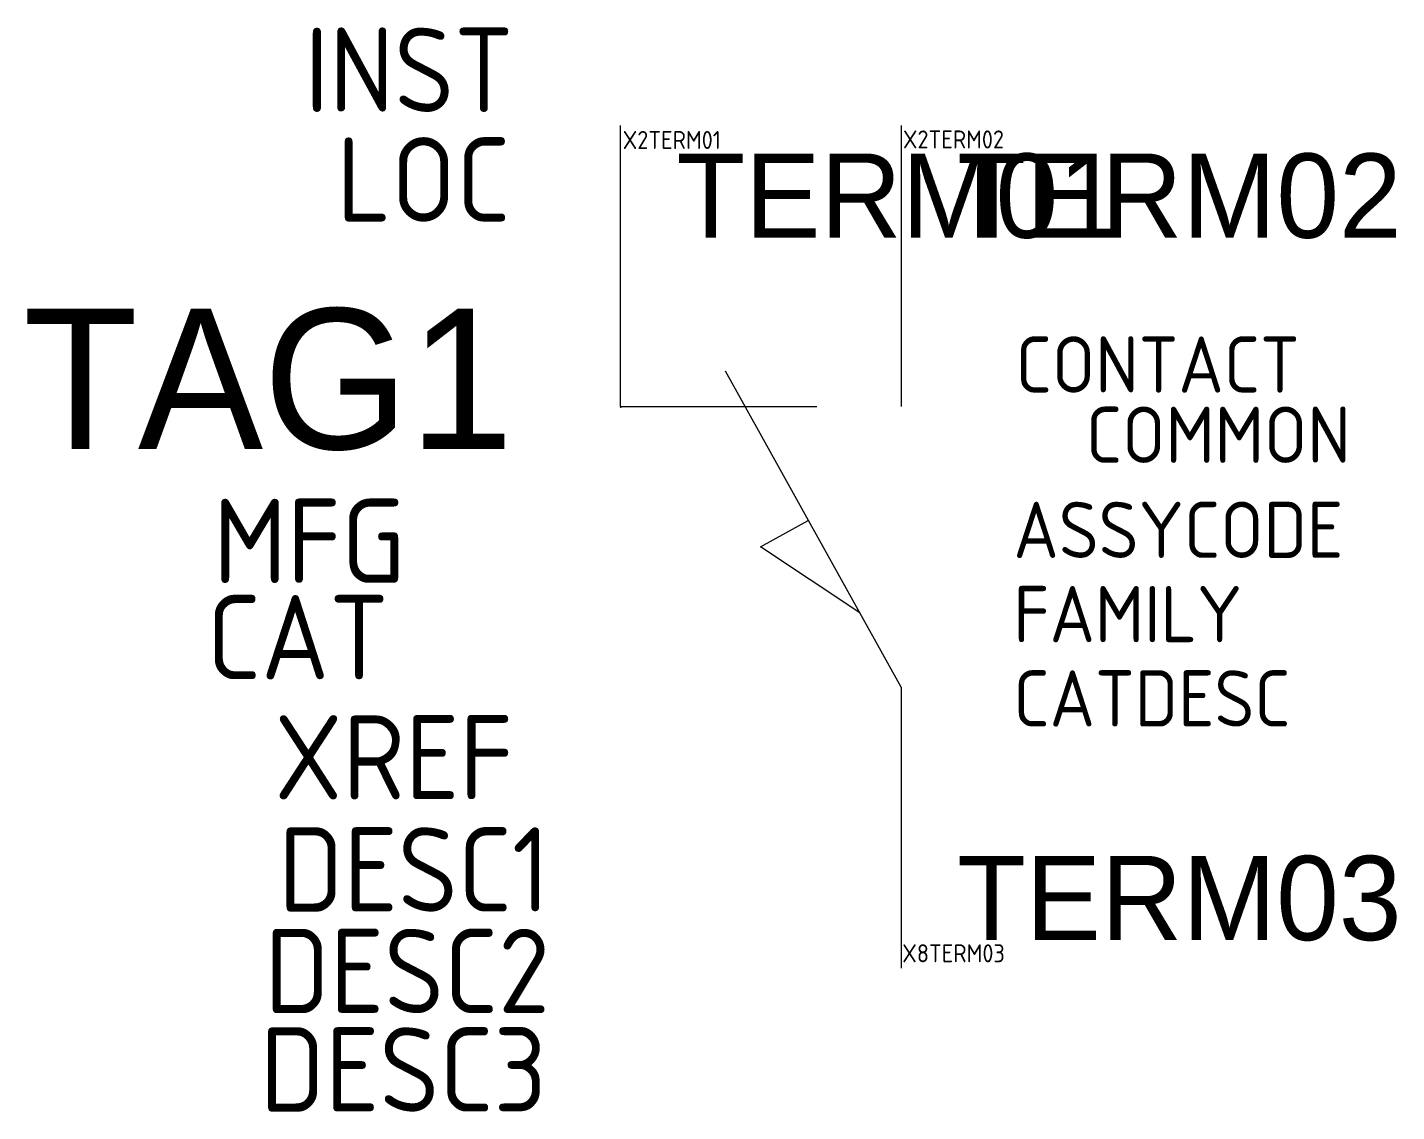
# Model space of a CAD drawing. Extents: x -15.6 to 8.8, y -10.1 to 9.2.
import ezdxf
from ezdxf.enums import TextEntityAlignment as Align

# ---------------------------------------------------------------- set-up
doc = ezdxf.new("R2010")
doc.units = 0
doc.header["$MEASUREMENT"] = 0
doc.styles.add('WD_IEC', font='isocp2.shx', dxfattribs={"width": 0.9, "height": 4})

msp = doc.modelspace()

# ---------------------------------------------------------------- linework, layer by layer
for p, q in [((-5, 7.5), (-5, 2.5)), ((0, 7.5), (0, 2.5)), ((0, -2.5), (-3.125, 3.125)), ((-5, 2.5), (-5, 2.5)), ((-5, 2.5), (-5, 2.5)), ((-5, 2.5), (-1.5, 2.5)), ((-4.997, 2.488), (-4.983, 2.488)), ((-2.5, 0), (-1.651, 0.472)), ((-0.735, -1.176), (-2.5, 0)), ((0, -2.5), (0, -7.5))]:
    msp.add_line(p, q)

# ---------------------------------------------------------------- texts
at = {"style": 'WD_IEC', "flags": 1}
for tag, p in [('INST', (-6.896, 7.741)), ('LOC', (-6.951, 5.788)), ('XREF', (-6.896, -4.495)), ('DESC1', (-6.25, -6.492)), ('DESC2', (-6.25, -8.299)), ('DESC3', (-6.305, -10.052))]:
    msp.add_attdef(tag, text='', height=1.5, dxfattribs=at).set_placement(p, align=Align.RIGHT)
for tag, p, s, height in [('X2TERM01', (-4.954, 7.082), '', 0.32), ('X2TERM02', (0.034, 7.092), '', 0.32), ('CONTACT', (2.041, 2.745), 'NO', 1), ('COMMON', (3.291, 1.495), '02', 1), ('MFG', (-12.247, -0.644), 'ACKO', 1.5), ('ASSYCODE', (2.001, -0.197), '', 1), ('FAMILY', (2.001, -1.697), 'LS_ACKO', 1), ('CAT', (-12.359, -2.357), '', 1.5), ('CATDESC', (2.001, -3.197), '', 1), ('X8TERM03', (0.022, -7.394), '', 0.32)]:
    msp.add_attdef(tag, p, s, height=height, dxfattribs=at)
for tag, p, s in [('TERM01', (-3.999, 5.501), '2'), ('TERM02', (1, 5.501), '3'), ('TERM03', (0.997, -7), '1')]:
    msp.add_attdef(tag, p, s, height=1.5)
msp.add_attdef('TAG1', text='S', height=2.5).set_placement((-6.896, 1.741), align=Align.RIGHT)

doc.saveas('drawing.dxf')
